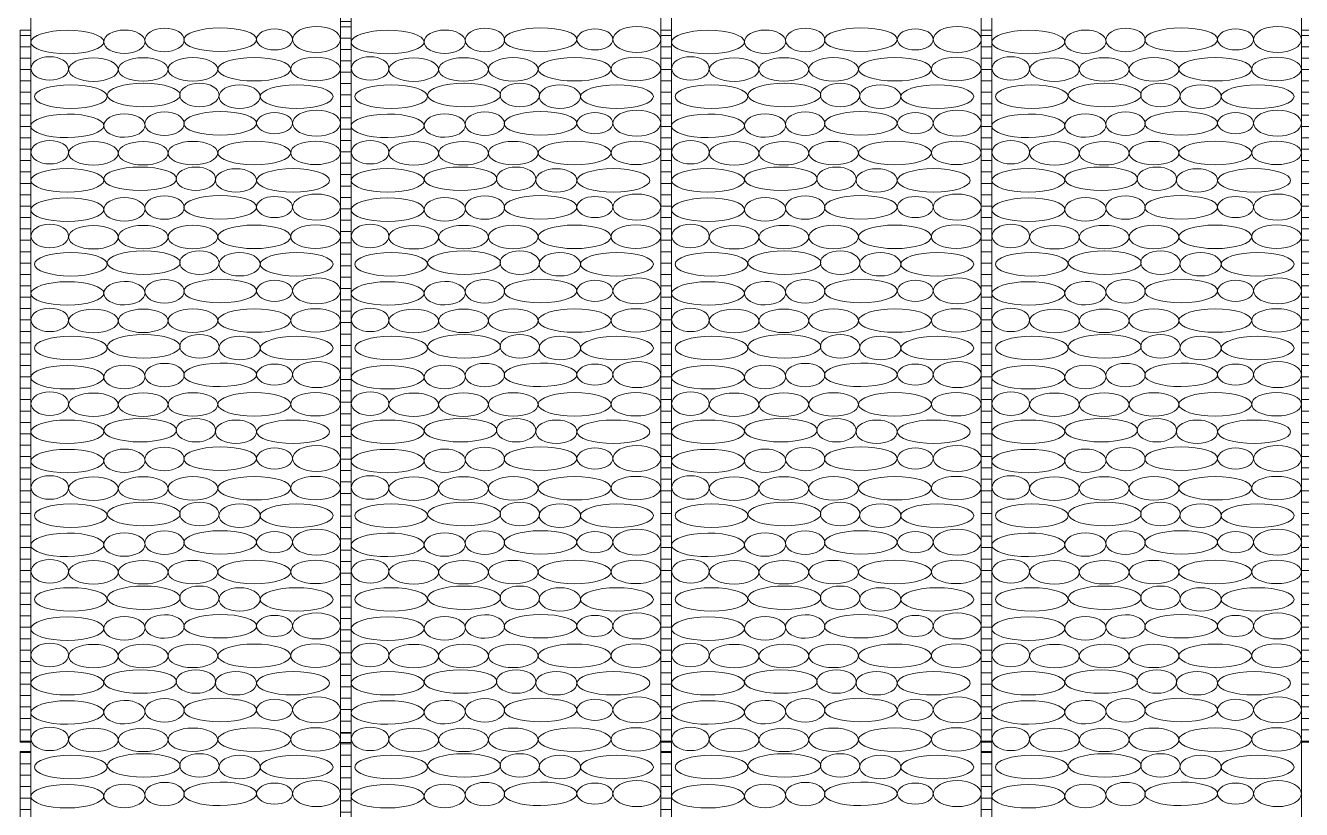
# Model space of a CAD drawing. Header units: inches. Extents: x 523 to 1492, y 69 to 539.
# Drawn here: x 626.46 to 633.57, y 438.91 to 443.29 of the extents above; entities that cross this region are included whole.
import ezdxf

# ---------------------------------------------------------------- set-up
doc = ezdxf.new("R2010")
doc.units = ezdxf.units.IN
doc.header["$MEASUREMENT"] = 0
pattern_1 = [(0, (17.8616, 0.25796), (1e-16, 0.3175), [])]
pattern_2 = [(0, (26.79356, 0.01436), (1e-16, 0.3175), [])]
pattern_3 = [(0, (35.7254, 0.01436), (1e-16, 0.3175), [])]
pattern_4 = [(0, (62.52087, 0.01436), (1e-16, 0.3175), [])]

# ---------------------------------------------------------------- blocks, each defined once
blk = doc.blocks.new('Бут.полосы')
at = {"linetype": 'ByBlock', "lineweight": 15}
h = blk.add_hatch(dxfattribs=at)
h.set_pattern_fill('ANSI31', color=22, scale=0.1, angle=315, style=0)
h.set_pattern_definition(pattern_1)
h.paths.add_polyline_path([(1973.124, -4735.447), (1972.824, -4735.447), (1972.824, -4755.303), (1973.124, -4755.303)])
h = blk.add_hatch(dxfattribs=at)
h.set_pattern_fill('ANSI31', color=22, scale=0.1, angle=315, style=0)
h.set_pattern_definition(pattern_2)
h.paths.add_polyline_path([(1982.056, -4735.691), (1981.756, -4735.691), (1981.756, -4755.546), (1982.056, -4755.546)])
h = blk.add_hatch(dxfattribs=at)
h.set_pattern_fill('ANSI31', color=22, scale=0.1, angle=315, style=0)
h.set_pattern_definition(pattern_3)
h.paths.add_polyline_path([(1990.988, -4735.691), (1990.688, -4735.691), (1990.688, -4755.546), (1990.988, -4755.546)])
h = blk.add_hatch(dxfattribs=at)
h.set_pattern_fill('ANSI31', color=22, scale=0.1, angle=315, style=0)
h.set_pattern_definition([(0, (44.6572, 0.01436), (1e-16, 0.3175), [])])
h.paths.add_polyline_path([(1999.92, -4735.691), (1999.62, -4735.691), (1999.62, -4755.546), (1999.92, -4755.546)])
h = blk.add_hatch(dxfattribs=at)
h.set_pattern_fill('ANSI31', color=22, scale=0.1, angle=315, style=0)
h.set_pattern_definition(pattern_4)
h.paths.add_polyline_path([(2017.784, -4735.691), (2017.484, -4735.691), (2017.484, -4755.546), (2017.784, -4755.546)])
h = blk.add_hatch(dxfattribs=at)
h.set_pattern_fill('ANSI31', color=22, scale=0.1, angle=315, style=0)
h.set_pattern_definition(pattern_1)
h.paths.add_polyline_path([(1973.125, -4755.563), (1972.825, -4755.563), (1972.825, -4775.54), (1973.125, -4775.54)])
h = blk.add_hatch(dxfattribs=at)
h.set_pattern_fill('ANSI31', color=22, scale=0.1, angle=315, style=0)
h.set_pattern_definition(pattern_2)
h.paths.add_polyline_path([(1982.056, -4755.806), (1981.756, -4755.806), (1981.756, -4775.784), (1982.056, -4775.784)])
h = blk.add_hatch(dxfattribs=at)
h.set_pattern_fill('ANSI31', color=22, scale=0.1, angle=315, style=0)
h.set_pattern_definition(pattern_3)
h.paths.add_polyline_path([(1990.988, -4755.806), (1990.688, -4755.806), (1990.688, -4775.784), (1990.988, -4775.784)])
h = blk.add_hatch(dxfattribs=at)
h.set_pattern_fill('ANSI31', color=22, scale=0.1, angle=315, style=0)
h.set_pattern_definition(pattern_4)
h.paths.add_polyline_path([(2017.784, -4755.806), (2017.484, -4755.806), (2017.484, -4775.784), (2017.784, -4775.784)])
at = {"color": 7, "linetype": 'ByBlock', "lineweight": 15}
for points in [[(1973.124, -4775.784), (1981.756, -4775.784), (1981.756, -4691.934), (1973.124, -4691.934)], [(1982.056, -4776.027), (1990.688, -4776.027), (1990.688, -4691.934), (1982.056, -4691.934)], [(1990.988, -4776.027), (1999.62, -4776.027), (1999.62, -4691.934), (1990.988, -4691.934)], [(2017.784, -4776.027), (2026.416, -4776.027), (2026.416, -4691.934), (2017.784, -4691.934)]]:
    blk.add_lwpolyline(points, close=True, dxfattribs=at)
at = {"color": 22, "linetype": 'ByBlock', "lineweight": 15}
for points in [[(1973.124, -4735.447), (1972.824, -4735.447), (1972.824, -4755.303), (1973.124, -4755.303)], [(1982.056, -4735.691), (1981.756, -4735.691), (1981.756, -4755.546), (1982.056, -4755.546)], [(1990.988, -4735.691), (1990.688, -4735.691), (1990.688, -4755.546), (1990.988, -4755.546)], [(1999.92, -4735.691), (1999.62, -4735.691), (1999.62, -4755.546), (1999.92, -4755.546)], [(2017.784, -4735.691), (2017.484, -4735.691), (2017.484, -4755.546), (2017.784, -4755.546)], [(1973.125, -4755.563), (1972.825, -4755.563), (1972.825, -4775.54), (1973.125, -4775.54)], [(1982.056, -4755.806), (1981.756, -4755.806), (1981.756, -4775.784), (1982.056, -4775.784)], [(1990.988, -4755.806), (1990.688, -4755.806), (1990.688, -4775.784), (1990.988, -4775.784)], [(2017.784, -4755.806), (2017.484, -4755.806), (2017.484, -4775.784), (2017.784, -4775.784)]]:
    blk.add_lwpolyline(points, close=True, dxfattribs=at)
at = {"color": 253, "linetype": 'ByBlock', "lineweight": 15}
for centre, major_axis, ratio in [((1981.09, -4735.948), (-0.667, 0), 0.543772), ((1990.022, -4735.948), (-0.667, 0), 0.543772), ((1998.953, -4735.948), (-0.667, 0), 0.543772), ((2025.749, -4735.948), (-0.667, 0), 0.543772), ((1975.732, -4736.013), (0.575, 0.003), 0.569135), ((1979.921, -4735.948), (-0.502, 0), 0.586261), ((1984.664, -4736.013), (0.575, 0.003), 0.569135), ((1988.853, -4735.948), (-0.502, 0), 0.586261), ((1993.595, -4736.013), (0.575, 0.003), 0.569135), ((1997.784, -4735.948), (-0.502, 0), 0.586261), ((2020.391, -4736.013), (0.575, 0.003), 0.569135), ((2024.58, -4735.948), (-0.502, 0), 0.586261), ((1973.652, -4736.757), (-0.525, 0), 0.625314), ((1974.867, -4736.789), (0.694, 0), 0.47197), ((1976.255, -4736.785), (0.694, 0), 0.47197), ((1977.643, -4736.781), (0.694, 0), 0.47197), ((1979.353, -4736.778), (1.016, 0), 0.322367), ((1981.063, -4736.774), (0.694, 0), 0.47197), ((1982.584, -4736.757), (-0.525, 0), 0.625314), ((1983.799, -4736.789), (0.694, 0), 0.47197), ((1985.187, -4736.785), (0.694, 0), 0.47197), ((1986.575, -4736.781), (0.694, 0), 0.47197), ((1988.285, -4736.778), (1.016, 0), 0.322367), ((1989.994, -4736.774), (0.694, 0), 0.47197), ((1991.516, -4736.757), (-0.525, 0), 0.625314), ((1992.731, -4736.789), (0.694, 0), 0.47197), ((1994.119, -4736.785), (0.694, 0), 0.47197), ((1995.507, -4736.781), (0.694, 0), 0.47197), ((1997.216, -4736.778), (1.016, 0), 0.322367), ((1998.926, -4736.774), (0.694, 0), 0.47197), ((2018.311, -4736.757), (-0.525, 0), 0.625314), ((2019.527, -4736.789), (0.694, 0), 0.47197), ((2020.914, -4736.785), (0.694, 0), 0.47197), ((2022.302, -4736.781), (0.694, 0), 0.47197), ((2024.012, -4736.778), (1.016, 0), 0.322367), ((2025.722, -4736.774), (0.694, 0), 0.47197), ((1974.239, -4737.543), (1.016, 0), 0.322367), ((1976.271, -4737.498), (1.016, 0), 0.322367), ((1977.823, -4737.498), (0.549, 0), 0.596748), ((1980.534, -4737.543), (1.016, 0), 0.322367), ((1983.171, -4737.543), (1.016, 0), 0.322367), ((1985.203, -4737.498), (1.016, 0), 0.322367), ((1986.755, -4737.498), (0.549, 0), 0.596748), ((1989.466, -4737.543), (1.016, 0), 0.322367), ((1992.103, -4737.543), (1.016, 0), 0.322367), ((1994.135, -4737.498), (1.016, 0), 0.322367), ((1995.687, -4737.498), (0.549, 0), 0.596748), ((1998.397, -4737.543), (1.016, 0), 0.322367), ((2018.899, -4737.543), (1.016, 0), 0.322367), ((2020.931, -4737.498), (1.016, 0), 0.322367), ((2022.482, -4737.498), (0.549, 0), 0.596748), ((2025.193, -4737.543), (1.016, 0), 0.322367), ((1975.732, -4738.349), (0.575, 0.003), 0.569135), ((1979.921, -4738.284), (-0.502, 0), 0.586261), ((1981.09, -4738.284), (-0.667, 0), 0.543772), ((1984.664, -4738.349), (0.575, 0.003), 0.569135), ((1988.853, -4738.284), (-0.502, 0), 0.586261), ((1990.022, -4738.284), (-0.667, 0), 0.543772), ((1993.595, -4738.349), (0.575, 0.003), 0.569135), ((1997.784, -4738.284), (-0.502, 0), 0.586261), ((1998.953, -4738.284), (-0.667, 0), 0.543772), ((2020.391, -4738.349), (0.575, 0.003), 0.569135), ((2024.58, -4738.284), (-0.502, 0), 0.586261), ((2025.749, -4738.284), (-0.667, 0), 0.543772), ((1973.652, -4739.094), (-0.525, 0), 0.625314), ((1974.867, -4739.125), (0.694, 0), 0.47197), ((1976.255, -4739.121), (0.694, 0), 0.47197), ((1977.643, -4739.118), (0.694, 0), 0.47197), ((1979.353, -4739.114), (1.016, 0), 0.322367), ((1981.063, -4739.111), (0.694, 0), 0.47197), ((1982.584, -4739.094), (-0.525, 0), 0.625314), ((1983.799, -4739.125), (0.694, 0), 0.47197), ((1985.187, -4739.121), (0.694, 0), 0.47197), ((1986.575, -4739.118), (0.694, 0), 0.47197), ((1988.285, -4739.114), (1.016, 0), 0.322367), ((1989.994, -4739.111), (0.694, 0), 0.47197), ((1991.516, -4739.094), (-0.525, 0), 0.625314), ((1992.731, -4739.125), (0.694, 0), 0.47197), ((1994.119, -4739.121), (0.694, 0), 0.47197), ((1995.507, -4739.118), (0.694, 0), 0.47197), ((1997.216, -4739.114), (1.016, 0), 0.322367), ((1998.926, -4739.111), (0.694, 0), 0.47197), ((2018.311, -4739.094), (-0.525, 0), 0.625314), ((2019.527, -4739.125), (0.694, 0), 0.47197), ((2020.914, -4739.121), (0.694, 0), 0.47197), ((2022.302, -4739.118), (0.694, 0), 0.47197), ((2024.012, -4739.114), (1.016, 0), 0.322367), ((2025.722, -4739.111), (0.694, 0), 0.47197), ((1976.173, -4739.835), (1.016, 0), 0.322367), ((1977.724, -4739.835), (0.549, 0), 0.596748), ((1985.104, -4739.835), (1.016, 0), 0.322367), ((1986.656, -4739.835), (0.549, 0), 0.596748), ((1994.036, -4739.835), (1.016, 0), 0.322367), ((1995.588, -4739.835), (0.549, 0), 0.596748), ((2020.832, -4739.835), (1.016, 0), 0.322367), ((2022.384, -4739.835), (0.549, 0), 0.596748), ((1974.141, -4739.88), (1.016, 0), 0.322367), ((1980.435, -4739.88), (1.016, 0), 0.322367), ((1983.072, -4739.88), (1.016, 0), 0.322367), ((1989.367, -4739.88), (1.016, 0), 0.322367), ((1992.004, -4739.88), (1.016, 0), 0.322367), ((1998.299, -4739.88), (1.016, 0), 0.322367), ((2018.8, -4739.88), (1.016, 0), 0.322367), ((2025.094, -4739.88), (1.016, 0), 0.322367), ((1975.732, -4740.688), (0.575, 0.003), 0.569135), ((1979.921, -4740.623), (-0.502, 0), 0.586261), ((1981.09, -4740.623), (-0.667, 0), 0.543772), ((1984.664, -4740.688), (0.575, 0.003), 0.569135), ((1988.853, -4740.623), (-0.502, 0), 0.586261), ((1990.022, -4740.623), (-0.667, 0), 0.543772), ((1993.595, -4740.688), (0.575, 0.003), 0.569135), ((1997.784, -4740.623), (-0.502, 0), 0.586261), ((1998.953, -4740.623), (-0.667, 0), 0.543772), ((2020.391, -4740.688), (0.575, 0.003), 0.569135), ((2024.58, -4740.623), (-0.502, 0), 0.586261), ((2025.749, -4740.623), (-0.667, 0), 0.543772), ((1973.652, -4741.433), (-0.525, 0), 0.625314), ((1974.867, -4741.464), (0.694, 0), 0.47197), ((1976.255, -4741.461), (0.694, 0), 0.47197), ((1977.643, -4741.457), (0.694, 0), 0.47197), ((1979.353, -4741.454), (1.016, 0), 0.322367), ((1981.063, -4741.45), (0.694, 0), 0.47197), ((1982.584, -4741.433), (-0.525, 0), 0.625314), ((1983.799, -4741.464), (0.694, 0), 0.47197), ((1985.187, -4741.461), (0.694, 0), 0.47197), ((1986.575, -4741.457), (0.694, 0), 0.47197), ((1988.285, -4741.454), (1.016, 0), 0.322367), ((1989.994, -4741.45), (0.694, 0), 0.47197), ((1991.516, -4741.433), (-0.525, 0), 0.625314), ((1992.731, -4741.464), (0.694, 0), 0.47197), ((1994.119, -4741.461), (0.694, 0), 0.47197), ((1995.507, -4741.457), (0.694, 0), 0.47197), ((1997.216, -4741.454), (1.016, 0), 0.322367), ((1998.926, -4741.45), (0.694, 0), 0.47197), ((2018.311, -4741.433), (-0.525, 0), 0.625314), ((2019.527, -4741.464), (0.694, 0), 0.47197), ((2020.914, -4741.461), (0.694, 0), 0.47197), ((2022.302, -4741.457), (0.694, 0), 0.47197), ((2024.012, -4741.454), (1.016, 0), 0.322367), ((2025.722, -4741.45), (0.694, 0), 0.47197), ((1974.239, -4742.219), (1.016, 0), 0.322367), ((1976.271, -4742.174), (1.016, 0), 0.322367), ((1977.823, -4742.174), (0.549, 0), 0.596748), ((1980.534, -4742.219), (1.016, 0), 0.322367), ((1983.171, -4742.219), (1.016, 0), 0.322367), ((1985.203, -4742.174), (1.016, 0), 0.322367), ((1986.755, -4742.174), (0.549, 0), 0.596748), ((1989.466, -4742.219), (1.016, 0), 0.322367), ((1992.103, -4742.219), (1.016, 0), 0.322367), ((1994.135, -4742.174), (1.016, 0), 0.322367), ((1995.687, -4742.174), (0.549, 0), 0.596748), ((1998.397, -4742.219), (1.016, 0), 0.322367), ((2018.899, -4742.219), (1.016, 0), 0.322367), ((2020.931, -4742.174), (1.016, 0), 0.322367), ((2022.482, -4742.174), (0.549, 0), 0.596748), ((2025.193, -4742.219), (1.016, 0), 0.322367), ((1975.732, -4743.025), (0.575, 0.003), 0.569135), ((1979.921, -4742.96), (-0.502, 0), 0.586261), ((1981.09, -4742.96), (-0.667, 0), 0.543772), ((1984.664, -4743.025), (0.575, 0.003), 0.569135), ((1988.853, -4742.96), (-0.502, 0), 0.586261), ((1990.022, -4742.96), (-0.667, 0), 0.543772), ((1993.595, -4743.025), (0.575, 0.003), 0.569135), ((1997.784, -4742.96), (-0.502, 0), 0.586261), ((1998.953, -4742.96), (-0.667, 0), 0.543772), ((2020.391, -4743.025), (0.575, 0.003), 0.569135), ((2024.58, -4742.96), (-0.502, 0), 0.586261), ((2025.749, -4742.96), (-0.667, 0), 0.543772), ((1973.652, -4743.77), (-0.525, 0), 0.625314), ((1974.867, -4743.801), (0.694, 0), 0.47197), ((1976.255, -4743.797), (0.694, 0), 0.47197), ((1977.643, -4743.793), (0.694, 0), 0.47197), ((1979.353, -4743.79), (1.016, 0), 0.322367), ((1981.063, -4743.787), (0.694, 0), 0.47197), ((1982.584, -4743.77), (-0.525, 0), 0.625314), ((1983.799, -4743.801), (0.694, 0), 0.47197), ((1985.187, -4743.797), (0.694, 0), 0.47197), ((1986.575, -4743.793), (0.694, 0), 0.47197), ((1988.285, -4743.79), (1.016, 0), 0.322367), ((1989.994, -4743.787), (0.694, 0), 0.47197), ((1991.516, -4743.77), (-0.525, 0), 0.625314), ((1992.731, -4743.801), (0.694, 0), 0.47197), ((1994.119, -4743.797), (0.694, 0), 0.47197), ((1995.507, -4743.793), (0.694, 0), 0.47197), ((1997.216, -4743.79), (1.016, 0), 0.322367), ((1998.926, -4743.787), (0.694, 0), 0.47197), ((2018.311, -4743.77), (-0.525, 0), 0.625314), ((2019.527, -4743.801), (0.694, 0), 0.47197), ((2020.914, -4743.797), (0.694, 0), 0.47197), ((2022.302, -4743.793), (0.694, 0), 0.47197), ((2024.012, -4743.79), (1.016, 0), 0.322367), ((2025.722, -4743.787), (0.694, 0), 0.47197), ((1974.239, -4744.556), (1.016, 0), 0.322367), ((1976.271, -4744.51), (1.016, 0), 0.322367), ((1977.823, -4744.51), (0.549, 0), 0.596748), ((1980.534, -4744.556), (1.016, 0), 0.322367), ((1983.171, -4744.556), (1.016, 0), 0.322367), ((1985.203, -4744.51), (1.016, 0), 0.322367), ((1986.755, -4744.51), (0.549, 0), 0.596748), ((1989.466, -4744.556), (1.016, 0), 0.322367), ((1992.103, -4744.556), (1.016, 0), 0.322367), ((1994.135, -4744.51), (1.016, 0), 0.322367), ((1995.687, -4744.51), (0.549, 0), 0.596748), ((1998.397, -4744.556), (1.016, 0), 0.322367), ((2018.899, -4744.556), (1.016, 0), 0.322367), ((2020.931, -4744.51), (1.016, 0), 0.322367), ((2022.482, -4744.51), (0.549, 0), 0.596748), ((2025.193, -4744.556), (1.016, 0), 0.322367), ((1975.732, -4745.362), (0.575, 0.003), 0.569135), ((1979.921, -4745.297), (-0.502, 0), 0.586261), ((1981.09, -4745.297), (-0.667, 0), 0.543772), ((1984.664, -4745.362), (0.575, 0.003), 0.569135), ((1988.853, -4745.297), (-0.502, 0), 0.586261), ((1990.022, -4745.297), (-0.667, 0), 0.543772), ((1993.595, -4745.362), (0.575, 0.003), 0.569135), ((1997.784, -4745.297), (-0.502, 0), 0.586261), ((1998.953, -4745.297), (-0.667, 0), 0.543772), ((2020.391, -4745.362), (0.575, 0.003), 0.569135), ((2024.58, -4745.297), (-0.502, 0), 0.586261), ((2025.749, -4745.297), (-0.667, 0), 0.543772), ((1973.652, -4746.107), (-0.525, 0), 0.625314), ((1974.867, -4746.138), (0.694, 0), 0.47197), ((1976.255, -4746.134), (0.694, 0), 0.47197), ((1977.643, -4746.13), (0.694, 0), 0.47197), ((1979.353, -4746.127), (1.016, 0), 0.322367), ((1981.063, -4746.123), (0.694, 0), 0.47197), ((1982.584, -4746.107), (-0.525, 0), 0.625314), ((1983.799, -4746.138), (0.694, 0), 0.47197), ((1985.187, -4746.134), (0.694, 0), 0.47197), ((1986.575, -4746.13), (0.694, 0), 0.47197), ((1988.285, -4746.127), (1.016, 0), 0.322367), ((1989.994, -4746.123), (0.694, 0), 0.47197), ((1991.516, -4746.107), (-0.525, 0), 0.625314), ((1992.731, -4746.138), (0.694, 0), 0.47197), ((1994.119, -4746.134), (0.694, 0), 0.47197), ((1995.507, -4746.13), (0.694, 0), 0.47197), ((1997.216, -4746.127), (1.016, 0), 0.322367), ((1998.926, -4746.123), (0.694, 0), 0.47197), ((2018.311, -4746.107), (-0.525, 0), 0.625314), ((2019.527, -4746.138), (0.694, 0), 0.47197), ((2020.914, -4746.134), (0.694, 0), 0.47197), ((2022.302, -4746.13), (0.694, 0), 0.47197), ((2024.012, -4746.127), (1.016, 0), 0.322367), ((2025.722, -4746.123), (0.694, 0), 0.47197), ((1974.141, -4746.892), (1.016, 0), 0.322367), ((1976.173, -4746.847), (1.016, 0), 0.322367), ((1977.724, -4746.847), (0.549, 0), 0.596748), ((1980.435, -4746.892), (1.016, 0), 0.322367), ((1983.072, -4746.892), (1.016, 0), 0.322367), ((1985.104, -4746.847), (1.016, 0), 0.322367), ((1986.656, -4746.847), (0.549, 0), 0.596748), ((1989.367, -4746.892), (1.016, 0), 0.322367), ((1992.004, -4746.892), (1.016, 0), 0.322367), ((1994.036, -4746.847), (1.016, 0), 0.322367), ((1995.588, -4746.847), (0.549, 0), 0.596748), ((1998.299, -4746.892), (1.016, 0), 0.322367), ((2018.8, -4746.892), (1.016, 0), 0.322367), ((2020.832, -4746.847), (1.016, 0), 0.322367), ((2022.384, -4746.847), (0.549, 0), 0.596748), ((2025.094, -4746.892), (1.016, 0), 0.322367), ((1979.921, -4747.636), (-0.502, 0), 0.586261), ((1981.09, -4747.636), (-0.667, 0), 0.543772), ((1988.853, -4747.636), (-0.502, 0), 0.586261), ((1990.022, -4747.636), (-0.667, 0), 0.543772), ((1997.784, -4747.636), (-0.502, 0), 0.586261), ((1998.953, -4747.636), (-0.667, 0), 0.543772), ((2024.58, -4747.636), (-0.502, 0), 0.586261), ((2025.749, -4747.636), (-0.667, 0), 0.543772), ((1975.732, -4747.701), (0.575, 0.003), 0.569135), ((1984.664, -4747.701), (0.575, 0.003), 0.569135), ((1993.595, -4747.701), (0.575, 0.003), 0.569135), ((2020.391, -4747.701), (0.575, 0.003), 0.569135), ((1973.652, -4748.446), (-0.525, 0), 0.625314), ((1974.867, -4748.477), (0.694, 0), 0.47197), ((1976.255, -4748.473), (0.694, 0), 0.47197), ((1977.643, -4748.469), (0.694, 0), 0.47197), ((1979.353, -4748.466), (1.016, 0), 0.322367), ((1981.063, -4748.462), (0.694, 0), 0.47197), ((1982.584, -4748.446), (-0.525, 0), 0.625314), ((1983.799, -4748.477), (0.694, 0), 0.47197), ((1985.187, -4748.473), (0.694, 0), 0.47197), ((1986.575, -4748.469), (0.694, 0), 0.47197), ((1988.285, -4748.466), (1.016, 0), 0.322367), ((1989.994, -4748.462), (0.694, 0), 0.47197), ((1991.516, -4748.446), (-0.525, 0), 0.625314), ((1992.731, -4748.477), (0.694, 0), 0.47197), ((1994.119, -4748.473), (0.694, 0), 0.47197), ((1995.507, -4748.469), (0.694, 0), 0.47197), ((1997.216, -4748.466), (1.016, 0), 0.322367), ((1998.926, -4748.462), (0.694, 0), 0.47197), ((2018.311, -4748.446), (-0.525, 0), 0.625314), ((2019.527, -4748.477), (0.694, 0), 0.47197), ((2020.914, -4748.473), (0.694, 0), 0.47197), ((2022.302, -4748.469), (0.694, 0), 0.47197), ((2024.012, -4748.466), (1.016, 0), 0.322367), ((2025.722, -4748.462), (0.694, 0), 0.47197), ((1974.239, -4749.231), (1.016, 0), 0.322367), ((1976.271, -4749.186), (1.016, 0), 0.322367), ((1977.823, -4749.186), (0.549, 0), 0.596748), ((1980.534, -4749.231), (1.016, 0), 0.322367), ((1983.171, -4749.231), (1.016, 0), 0.322367), ((1985.203, -4749.186), (1.016, 0), 0.322367), ((1986.755, -4749.186), (0.549, 0), 0.596748), ((1989.466, -4749.231), (1.016, 0), 0.322367), ((1992.103, -4749.231), (1.016, 0), 0.322367), ((1994.135, -4749.186), (1.016, 0), 0.322367), ((1995.687, -4749.186), (0.549, 0), 0.596748), ((1998.397, -4749.231), (1.016, 0), 0.322367), ((2018.899, -4749.231), (1.016, 0), 0.322367), ((2020.931, -4749.186), (1.016, 0), 0.322367), ((2022.482, -4749.186), (0.549, 0), 0.596748), ((2025.193, -4749.231), (1.016, 0), 0.322367), ((1975.732, -4750.037), (0.575, 0.003), 0.569135), ((1979.921, -4749.972), (-0.502, 0), 0.586261), ((1981.09, -4749.972), (-0.667, 0), 0.543772), ((1984.664, -4750.037), (0.575, 0.003), 0.569135), ((1988.853, -4749.972), (-0.502, 0), 0.586261), ((1990.022, -4749.972), (-0.667, 0), 0.543772), ((1993.595, -4750.037), (0.575, 0.003), 0.569135), ((1997.784, -4749.972), (-0.502, 0), 0.586261), ((1998.953, -4749.972), (-0.667, 0), 0.543772), ((2020.391, -4750.037), (0.575, 0.003), 0.569135), ((2024.58, -4749.972), (-0.502, 0), 0.586261), ((2025.749, -4749.972), (-0.667, 0), 0.543772), ((1973.652, -4750.782), (-0.525, 0), 0.625314), ((1974.867, -4750.813), (0.694, 0), 0.47197), ((1976.255, -4750.81), (0.694, 0), 0.47197), ((1977.643, -4750.806), (0.694, 0), 0.47197), ((1979.353, -4750.803), (1.016, 0), 0.322367), ((1981.063, -4750.799), (0.694, 0), 0.47197), ((1982.584, -4750.782), (-0.525, 0), 0.625314), ((1983.799, -4750.813), (0.694, 0), 0.47197), ((1985.187, -4750.81), (0.694, 0), 0.47197), ((1986.575, -4750.806), (0.694, 0), 0.47197), ((1988.285, -4750.803), (1.016, 0), 0.322367), ((1989.994, -4750.799), (0.694, 0), 0.47197), ((1991.516, -4750.782), (-0.525, 0), 0.625314), ((1992.731, -4750.813), (0.694, 0), 0.47197), ((1994.119, -4750.81), (0.694, 0), 0.47197), ((1995.507, -4750.806), (0.694, 0), 0.47197), ((1997.216, -4750.803), (1.016, 0), 0.322367), ((1998.926, -4750.799), (0.694, 0), 0.47197), ((2018.311, -4750.782), (-0.525, 0), 0.625314), ((2019.527, -4750.813), (0.694, 0), 0.47197), ((2020.914, -4750.81), (0.694, 0), 0.47197), ((2022.302, -4750.806), (0.694, 0), 0.47197), ((2024.012, -4750.803), (1.016, 0), 0.322367), ((2025.722, -4750.799), (0.694, 0), 0.47197), ((1974.239, -4751.568), (1.016, 0), 0.322367), ((1976.271, -4751.523), (1.016, 0), 0.322367), ((1977.823, -4751.523), (0.549, 0), 0.596748), ((1980.534, -4751.568), (1.016, 0), 0.322367), ((1983.171, -4751.568), (1.016, 0), 0.322367), ((1985.203, -4751.523), (1.016, 0), 0.322367), ((1986.755, -4751.523), (0.549, 0), 0.596748), ((1989.466, -4751.568), (1.016, 0), 0.322367), ((1992.103, -4751.568), (1.016, 0), 0.322367), ((1994.135, -4751.523), (1.016, 0), 0.322367), ((1995.687, -4751.523), (0.549, 0), 0.596748), ((1998.397, -4751.568), (1.016, 0), 0.322367), ((2018.899, -4751.568), (1.016, 0), 0.322367), ((2020.931, -4751.523), (1.016, 0), 0.322367), ((2022.482, -4751.523), (0.549, 0), 0.596748), ((2025.193, -4751.568), (1.016, 0), 0.322367), ((1981.09, -4752.309), (-0.667, 0), 0.543772), ((1990.022, -4752.309), (-0.667, 0), 0.543772), ((1998.953, -4752.309), (-0.667, 0), 0.543772), ((2025.749, -4752.309), (-0.667, 0), 0.543772), ((1975.732, -4752.374), (0.575, 0.003), 0.569135), ((1979.921, -4752.309), (-0.502, 0), 0.586261), ((1984.664, -4752.374), (0.575, 0.003), 0.569135), ((1988.853, -4752.309), (-0.502, 0), 0.586261), ((1993.595, -4752.374), (0.575, 0.003), 0.569135), ((1997.784, -4752.309), (-0.502, 0), 0.586261), ((2020.391, -4752.374), (0.575, 0.003), 0.569135), ((2024.58, -4752.309), (-0.502, 0), 0.586261), ((1973.652, -4753.119), (-0.525, 0), 0.625314), ((1974.867, -4753.15), (0.694, 0), 0.47197), ((1976.255, -4753.146), (0.694, 0), 0.47197), ((1977.643, -4753.142), (0.694, 0), 0.47197), ((1979.353, -4753.139), (1.016, 0), 0.322367), ((1981.063, -4753.136), (0.694, 0), 0.47197), ((1982.584, -4753.119), (-0.525, 0), 0.625314), ((1983.799, -4753.15), (0.694, 0), 0.47197), ((1985.187, -4753.146), (0.694, 0), 0.47197), ((1986.575, -4753.142), (0.694, 0), 0.47197), ((1988.285, -4753.139), (1.016, 0), 0.322367), ((1989.994, -4753.136), (0.694, 0), 0.47197), ((1991.516, -4753.119), (-0.525, 0), 0.625314), ((1992.731, -4753.15), (0.694, 0), 0.47197), ((1994.119, -4753.146), (0.694, 0), 0.47197), ((1995.507, -4753.142), (0.694, 0), 0.47197), ((1997.216, -4753.139), (1.016, 0), 0.322367), ((1998.926, -4753.136), (0.694, 0), 0.47197), ((2018.311, -4753.119), (-0.525, 0), 0.625314), ((2019.527, -4753.15), (0.694, 0), 0.47197), ((2020.914, -4753.146), (0.694, 0), 0.47197), ((2022.302, -4753.142), (0.694, 0), 0.47197), ((2024.012, -4753.139), (1.016, 0), 0.322367), ((2025.722, -4753.136), (0.694, 0), 0.47197), ((1974.141, -4753.905), (1.016, 0), 0.322367), ((1976.173, -4753.859), (1.016, 0), 0.322367), ((1977.724, -4753.859), (0.549, 0), 0.596748), ((1980.435, -4753.905), (1.016, 0), 0.322367), ((1983.072, -4753.905), (1.016, 0), 0.322367), ((1985.104, -4753.859), (1.016, 0), 0.322367), ((1986.656, -4753.859), (0.549, 0), 0.596748), ((1989.367, -4753.905), (1.016, 0), 0.322367), ((1992.004, -4753.905), (1.016, 0), 0.322367), ((1994.036, -4753.859), (1.016, 0), 0.322367), ((1995.588, -4753.859), (0.549, 0), 0.596748), ((1998.299, -4753.905), (1.016, 0), 0.322367), ((2018.8, -4753.905), (1.016, 0), 0.322367), ((2020.832, -4753.859), (1.016, 0), 0.322367), ((2022.384, -4753.859), (0.549, 0), 0.596748), ((2025.094, -4753.905), (1.016, 0), 0.322367), ((1975.732, -4754.713), (0.575, 0.003), 0.569135), ((1979.921, -4754.648), (-0.502, 0), 0.586261), ((1981.09, -4754.648), (-0.667, 0), 0.543772), ((1984.664, -4754.713), (0.575, 0.003), 0.569135), ((1988.853, -4754.648), (-0.502, 0), 0.586261), ((1990.022, -4754.648), (-0.667, 0), 0.543772), ((1993.595, -4754.713), (0.575, 0.003), 0.569135), ((1997.784, -4754.648), (-0.502, 0), 0.586261), ((1998.953, -4754.648), (-0.667, 0), 0.543772), ((2020.391, -4754.713), (0.575, 0.003), 0.569135), ((2024.58, -4754.648), (-0.502, 0), 0.586261), ((2025.749, -4754.648), (-0.667, 0), 0.543772), ((1973.652, -4755.458), (-0.525, 0), 0.625314), ((1974.867, -4755.489), (0.694, 0), 0.47197), ((1976.255, -4755.485), (0.694, 0), 0.47197), ((1977.643, -4755.482), (0.694, 0), 0.47197), ((1979.353, -4755.478), (1.016, 0), 0.322367), ((1981.063, -4755.475), (0.694, 0), 0.47197), ((1982.584, -4755.458), (-0.525, 0), 0.625314), ((1983.799, -4755.489), (0.694, 0), 0.47197), ((1985.187, -4755.485), (0.694, 0), 0.47197), ((1986.575, -4755.482), (0.694, 0), 0.47197), ((1988.285, -4755.478), (1.016, 0), 0.322367), ((1989.994, -4755.475), (0.694, 0), 0.47197), ((1991.516, -4755.458), (-0.525, 0), 0.625314), ((1992.731, -4755.489), (0.694, 0), 0.47197), ((1994.119, -4755.485), (0.694, 0), 0.47197), ((1995.507, -4755.482), (0.694, 0), 0.47197), ((1997.216, -4755.478), (1.016, 0), 0.322367), ((1998.926, -4755.475), (0.694, 0), 0.47197), ((2018.311, -4755.458), (-0.525, 0), 0.625314), ((2019.527, -4755.489), (0.694, 0), 0.47197), ((2020.914, -4755.485), (0.694, 0), 0.47197), ((2022.302, -4755.482), (0.694, 0), 0.47197), ((2024.012, -4755.478), (1.016, 0), 0.322367), ((2025.722, -4755.475), (0.694, 0), 0.47197), ((1976.271, -4756.199), (1.016, 0), 0.322367), ((1977.823, -4756.199), (0.549, 0), 0.596748), ((1985.203, -4756.199), (1.016, 0), 0.322367), ((1986.755, -4756.199), (0.549, 0), 0.596748), ((1994.135, -4756.199), (1.016, 0), 0.322367), ((1995.687, -4756.199), (0.549, 0), 0.596748), ((2020.931, -4756.199), (1.016, 0), 0.322367), ((2022.482, -4756.199), (0.549, 0), 0.596748), ((1974.239, -4756.244), (1.016, 0), 0.322367), ((1980.534, -4756.244), (1.016, 0), 0.322367), ((1983.171, -4756.244), (1.016, 0), 0.322367), ((1989.466, -4756.244), (1.016, 0), 0.322367), ((1992.103, -4756.244), (1.016, 0), 0.322367), ((1998.397, -4756.244), (1.016, 0), 0.322367), ((2018.899, -4756.244), (1.016, 0), 0.322367), ((2025.193, -4756.244), (1.016, 0), 0.322367), ((1975.732, -4757.05), (0.575, 0.003), 0.569135), ((1979.921, -4756.985), (-0.502, 0), 0.586261), ((1981.09, -4756.985), (-0.667, 0), 0.543772), ((1984.664, -4757.05), (0.575, 0.003), 0.569135), ((1988.853, -4756.985), (-0.502, 0), 0.586261), ((1990.022, -4756.985), (-0.667, 0), 0.543772), ((1993.595, -4757.05), (0.575, 0.003), 0.569135), ((1997.784, -4756.985), (-0.502, 0), 0.586261), ((1998.953, -4756.985), (-0.667, 0), 0.543772), ((2020.391, -4757.05), (0.575, 0.003), 0.569135), ((2024.58, -4756.985), (-0.502, 0), 0.586261), ((2025.749, -4756.985), (-0.667, 0), 0.543772)]:
    blk.add_ellipse(centre, major_axis=major_axis, ratio=ratio, dxfattribs=at)
at = {"color": 253, "linetype": 'ByBlock', "lineweight": 15, "extrusion": (0, 0, -1)}
for centre, major_axis, ratio in [((1974.14, -4736.021), (-1.016, -0.005), 0.322367), ((1976.851, -4735.962), (-0.549, -0.003), 0.596748), ((1978.402, -4735.954), (-1.016, -0.005), 0.322367), ((1983.072, -4736.021), (-1.016, -0.005), 0.322367), ((1985.782, -4735.962), (-0.549, -0.003), 0.596748), ((1987.334, -4735.954), (-1.016, -0.005), 0.322367), ((1992.004, -4736.021), (-1.016, -0.005), 0.322367), ((1994.714, -4735.962), (-0.549, -0.003), 0.596748), ((1996.266, -4735.954), (-1.016, -0.005), 0.322367), ((2018.8, -4736.021), (-1.016, -0.005), 0.322367), ((2021.51, -4735.962), (-0.549, -0.003), 0.596748), ((2023.062, -4735.954), (-1.016, -0.005), 0.322367), ((1978.942, -4737.543), (-0.575, 0), 0.569135), ((1987.874, -4737.543), (-0.575, 0), 0.569135), ((1996.806, -4737.543), (-0.575, 0), 0.569135), ((2023.602, -4737.543), (-0.575, 0), 0.569135), ((1974.14, -4738.358), (-1.016, -0.005), 0.322367), ((1976.851, -4738.298), (-0.549, -0.003), 0.596748), ((1978.402, -4738.29), (-1.016, -0.005), 0.322367), ((1983.072, -4738.358), (-1.016, -0.005), 0.322367), ((1985.782, -4738.298), (-0.549, -0.003), 0.596748), ((1987.334, -4738.29), (-1.016, -0.005), 0.322367), ((1992.004, -4738.358), (-1.016, -0.005), 0.322367), ((1994.714, -4738.298), (-0.549, -0.003), 0.596748), ((1996.266, -4738.29), (-1.016, -0.005), 0.322367), ((2018.8, -4738.358), (-1.016, -0.005), 0.322367), ((2021.51, -4738.298), (-0.549, -0.003), 0.596748), ((2023.062, -4738.29), (-1.016, -0.005), 0.322367), ((1978.844, -4739.88), (-0.575, 0), 0.569135), ((1987.775, -4739.88), (-0.575, 0), 0.569135), ((1996.707, -4739.88), (-0.575, 0), 0.569135), ((2023.503, -4739.88), (-0.575, 0), 0.569135), ((1974.14, -4740.697), (-1.016, -0.005), 0.322367), ((1976.851, -4740.637), (-0.549, -0.003), 0.596748), ((1978.402, -4740.629), (-1.016, -0.005), 0.322367), ((1983.072, -4740.697), (-1.016, -0.005), 0.322367), ((1985.782, -4740.637), (-0.549, -0.003), 0.596748), ((1987.334, -4740.629), (-1.016, -0.005), 0.322367), ((1992.004, -4740.697), (-1.016, -0.005), 0.322367), ((1994.714, -4740.637), (-0.549, -0.003), 0.596748), ((1996.266, -4740.629), (-1.016, -0.005), 0.322367), ((2018.8, -4740.697), (-1.016, -0.005), 0.322367), ((2021.51, -4740.637), (-0.549, -0.003), 0.596748), ((2023.062, -4740.629), (-1.016, -0.005), 0.322367), ((1978.942, -4742.219), (-0.575, 0), 0.569135), ((1987.874, -4742.219), (-0.575, 0), 0.569135), ((1996.806, -4742.219), (-0.575, 0), 0.569135), ((2023.602, -4742.219), (-0.575, 0), 0.569135), ((1974.14, -4743.033), (-1.016, -0.005), 0.322367), ((1976.851, -4742.974), (-0.549, -0.003), 0.596748), ((1978.402, -4742.966), (-1.016, -0.005), 0.322367), ((1983.072, -4743.033), (-1.016, -0.005), 0.322367), ((1985.782, -4742.974), (-0.549, -0.003), 0.596748), ((1987.334, -4742.966), (-1.016, -0.005), 0.322367), ((1992.004, -4743.033), (-1.016, -0.005), 0.322367), ((1994.714, -4742.974), (-0.549, -0.003), 0.596748), ((1996.266, -4742.966), (-1.016, -0.005), 0.322367), ((2018.8, -4743.033), (-1.016, -0.005), 0.322367), ((2021.51, -4742.974), (-0.549, -0.003), 0.596748), ((2023.062, -4742.966), (-1.016, -0.005), 0.322367), ((1978.942, -4744.556), (-0.575, 0), 0.569135), ((1987.874, -4744.556), (-0.575, 0), 0.569135), ((1996.806, -4744.556), (-0.575, 0), 0.569135), ((2023.602, -4744.556), (-0.575, 0), 0.569135), ((1974.14, -4745.37), (-1.016, -0.005), 0.322367), ((1976.851, -4745.311), (-0.549, -0.003), 0.596748), ((1978.402, -4745.303), (-1.016, -0.005), 0.322367), ((1983.072, -4745.37), (-1.016, -0.005), 0.322367), ((1985.782, -4745.311), (-0.549, -0.003), 0.596748), ((1987.334, -4745.303), (-1.016, -0.005), 0.322367), ((1992.004, -4745.37), (-1.016, -0.005), 0.322367), ((1994.714, -4745.311), (-0.549, -0.003), 0.596748), ((1996.266, -4745.303), (-1.016, -0.005), 0.322367), ((2018.8, -4745.37), (-1.016, -0.005), 0.322367), ((2021.51, -4745.311), (-0.549, -0.003), 0.596748), ((2023.062, -4745.303), (-1.016, -0.005), 0.322367), ((1978.844, -4746.892), (-0.575, 0), 0.569135), ((1987.775, -4746.892), (-0.575, 0), 0.569135), ((1996.707, -4746.892), (-0.575, 0), 0.569135), ((2023.503, -4746.892), (-0.575, 0), 0.569135), ((1976.851, -4747.65), (-0.549, -0.003), 0.596748), ((1978.402, -4747.642), (-1.016, -0.005), 0.322367), ((1985.782, -4747.65), (-0.549, -0.003), 0.596748), ((1987.334, -4747.642), (-1.016, -0.005), 0.322367), ((1994.714, -4747.65), (-0.549, -0.003), 0.596748), ((1996.266, -4747.642), (-1.016, -0.005), 0.322367), ((2021.51, -4747.65), (-0.549, -0.003), 0.596748), ((2023.062, -4747.642), (-1.016, -0.005), 0.322367), ((1974.14, -4747.709), (-1.016, -0.005), 0.322367), ((1983.072, -4747.709), (-1.016, -0.005), 0.322367), ((1992.004, -4747.709), (-1.016, -0.005), 0.322367), ((2018.8, -4747.709), (-1.016, -0.005), 0.322367), ((1978.942, -4749.231), (-0.575, 0), 0.569135), ((1987.874, -4749.231), (-0.575, 0), 0.569135), ((1996.806, -4749.231), (-0.575, 0), 0.569135), ((2023.602, -4749.231), (-0.575, 0), 0.569135), ((1974.14, -4750.046), (-1.016, -0.005), 0.322367), ((1976.851, -4749.986), (-0.549, -0.003), 0.596748), ((1978.402, -4749.978), (-1.016, -0.005), 0.322367), ((1983.072, -4750.046), (-1.016, -0.005), 0.322367), ((1985.782, -4749.986), (-0.549, -0.003), 0.596748), ((1987.334, -4749.978), (-1.016, -0.005), 0.322367), ((1992.004, -4750.046), (-1.016, -0.005), 0.322367), ((1994.714, -4749.986), (-0.549, -0.003), 0.596748), ((1996.266, -4749.978), (-1.016, -0.005), 0.322367), ((2018.8, -4750.046), (-1.016, -0.005), 0.322367), ((2021.51, -4749.986), (-0.549, -0.003), 0.596748), ((2023.062, -4749.978), (-1.016, -0.005), 0.322367), ((1978.942, -4751.568), (-0.575, 0), 0.569135), ((1987.874, -4751.568), (-0.575, 0), 0.569135), ((1996.806, -4751.568), (-0.575, 0), 0.569135), ((2023.602, -4751.568), (-0.575, 0), 0.569135), ((1974.14, -4752.382), (-1.016, -0.005), 0.322367), ((1976.851, -4752.323), (-0.549, -0.003), 0.596748), ((1978.402, -4752.315), (-1.016, -0.005), 0.322367), ((1983.072, -4752.382), (-1.016, -0.005), 0.322367), ((1985.782, -4752.323), (-0.549, -0.003), 0.596748), ((1987.334, -4752.315), (-1.016, -0.005), 0.322367), ((1992.004, -4752.382), (-1.016, -0.005), 0.322367), ((1994.714, -4752.323), (-0.549, -0.003), 0.596748), ((1996.266, -4752.315), (-1.016, -0.005), 0.322367), ((2018.8, -4752.382), (-1.016, -0.005), 0.322367), ((2021.51, -4752.323), (-0.549, -0.003), 0.596748), ((2023.062, -4752.315), (-1.016, -0.005), 0.322367), ((1978.844, -4753.905), (-0.575, 0), 0.569135), ((1987.775, -4753.905), (-0.575, 0), 0.569135), ((1996.707, -4753.905), (-0.575, 0), 0.569135), ((2023.503, -4753.905), (-0.575, 0), 0.569135), ((1974.14, -4754.721), (-1.016, -0.005), 0.322367), ((1976.851, -4754.662), (-0.549, -0.003), 0.596748), ((1978.402, -4754.654), (-1.016, -0.005), 0.322367), ((1983.072, -4754.721), (-1.016, -0.005), 0.322367), ((1985.782, -4754.662), (-0.549, -0.003), 0.596748), ((1987.334, -4754.654), (-1.016, -0.005), 0.322367), ((1992.004, -4754.721), (-1.016, -0.005), 0.322367), ((1994.714, -4754.662), (-0.549, -0.003), 0.596748), ((1996.266, -4754.654), (-1.016, -0.005), 0.322367), ((2018.8, -4754.721), (-1.016, -0.005), 0.322367), ((2021.51, -4754.662), (-0.549, -0.003), 0.596748), ((2023.062, -4754.654), (-1.016, -0.005), 0.322367), ((1978.942, -4756.244), (-0.575, 0), 0.569135), ((1987.874, -4756.244), (-0.575, 0), 0.569135), ((1996.806, -4756.244), (-0.575, 0), 0.569135), ((2023.602, -4756.244), (-0.575, 0), 0.569135), ((1974.14, -4757.058), (-1.016, -0.005), 0.322367), ((1976.851, -4756.999), (-0.549, -0.003), 0.596748), ((1978.402, -4756.991), (-1.016, -0.005), 0.322367), ((1983.072, -4757.058), (-1.016, -0.005), 0.322367), ((1985.782, -4756.999), (-0.549, -0.003), 0.596748), ((1987.334, -4756.991), (-1.016, -0.005), 0.322367), ((1992.004, -4757.058), (-1.016, -0.005), 0.322367), ((1994.714, -4756.999), (-0.549, -0.003), 0.596748), ((1996.266, -4756.991), (-1.016, -0.005), 0.322367), ((2018.8, -4757.058), (-1.016, -0.005), 0.322367), ((2021.51, -4756.999), (-0.549, -0.003), 0.596748), ((2023.062, -4756.991), (-1.016, -0.005), 0.322367)]:
    blk.add_ellipse(centre, major_axis=major_axis, ratio=ratio, dxfattribs=at)

msp = doc.modelspace()

# ---------------------------------------------------------------- block references
at = {"color": 7, "linetype": 'ByBlock', "lineweight": 15, "xscale": 0.2000000000000455, "yscale": 0.2000000000000455, "zscale": 0.2000000000000455}
for p in [(222.93, 1390.4), (233.6482, 1390.4)]:
    msp.add_blockref('Бут.полосы', p, dxfattribs=at)

doc.saveas('drawing.dxf')
